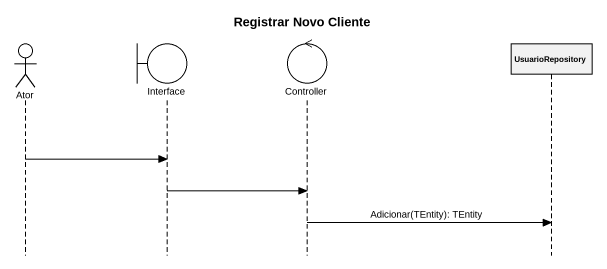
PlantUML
@startuml
title Registrar Novo Cliente
hide footbox
actor Ator
boundary "Interface" as Interface_
control Controller
participant UsuarioRepository

Ator -> Interface_
Interface_ -> Controller
Controller -> UsuarioRepository : Adicionar(TEntity): TEntity
@enduml
